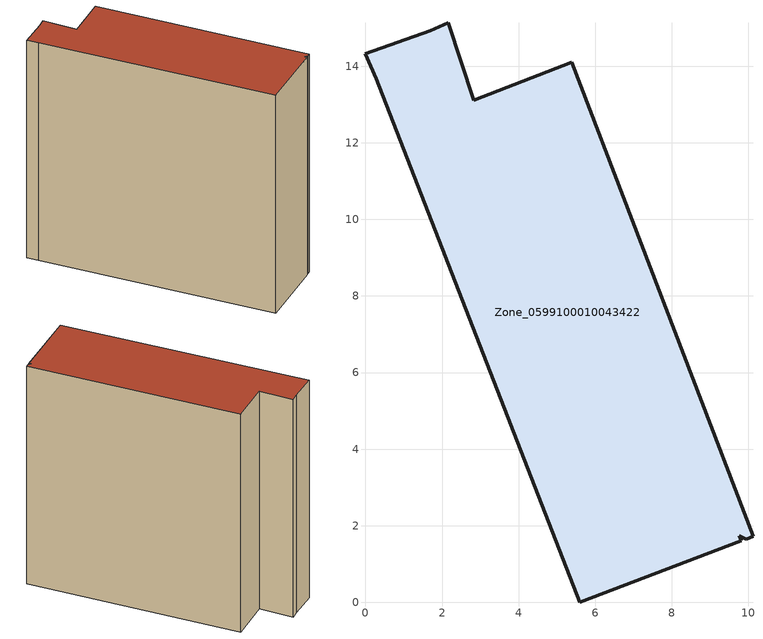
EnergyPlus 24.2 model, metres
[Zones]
Zone_0599100010043422
 floor ground (C_G): 0.28,13.68 0,14.33 1.69,14.93 2.16,15.14 2.83,13.11 5.39,14.1 10.12,1.72 9.94,1.65 9.76,1.74 9.81,1.6 5.59,0 z0
 wall outside (C_F): 0.28,13.68 5.59,0 9.81,1.6 9.76,1.74 9.94,1.65 10.12,1.72 5.39,14.1 2.83,13.11 2.16,15.14 1.69,14.93 0,14.33 0.28,13.68 z0:14.57
 roof outside (C_R): 0,14.33 0.28,13.68 5.59,0 9.81,1.6 9.76,1.74 9.94,1.65 10.12,1.72 5.39,14.1 2.83,13.11 2.16,15.14 1.69,14.93 z14.57
[BUILDING]
Pand.0599100010043422: North Axis=0; Terrain=City; Loads Convergence Tolerance Value=0.04; Temperature Convergence Tolerance Value=0.4; Solar Distribution=FullExterior; Maximum Number of Warmup Days=25; Minimum Number of Warmup Days=1
[Site:Location]
Rotterdam.The.Hague.AP_ZH_NLD Design_Conditions: Latitude=51.96; Longitude=4.45; Time Zone=1; Elevation=-4.5
[SITE:GROUNDTEMPERATURE:BUILDINGSURFACE]
18, 18, 18, 18, 18, 18, 18, 18, 18, 18, 18, 18
[MATERIAL] Thermal Absorptance=0.9; Solar Absorptance=0.7; Visible Absorptance=0.7
Name | Roughness | Thickness | Conductivity | Density | Specific Heat
G.TI.1946 | MediumSmooth | 0.15 | 1 | 540 | 1210
F.TI.1946 | Rough | 0.3 | 0.857143 | 1920 | 840
R.TI.1946 | MediumRough | 0.2 | 0.1 | 1500 | 1000
[CONSTRUCTION]
C_G: G.TI.1946
C_F: F.TI.1946
C_R: R.TI.1946
[ZONE]
Zone_0599100010043422: Type=1; Multiplier=1; Ceiling Height=Autocalculate; Volume=Autocalculate; Floor Area=autocalculate; Part of Total Floor Area=Yes
[ZONEINFILTRATION:DESIGNFLOWRATE]
Infil_Zone_0599100010043422: Zone or ZoneList or Space or SpaceList=Zone_0599100010043422; Schedule=AlwaysOn; Design Flow Rate Calculation Method=Flow/Area; Flow Rate per Floor Area=0.003; Constant Term Coefficient=1; Temperature Term Coefficient=0; Velocity Term Coefficient=0; Velocity Squared Term Coefficient=0
[HVACTEMPLATE:ZONE:IDEALLOADSAIRSYSTEM]
Zone_0599100010043422: Maximum Heating Supply Air Temperature=50; Minimum Cooling Supply Air Temperature=13; Maximum Heating Supply Air Humidity Ratio=0.0156; Minimum Cooling Supply Air Humidity Ratio=0.0077; Heating Limit=NoLimit; Cooling Limit=NoLimit; Dehumidification Control Type=ConstantSensibleHeatRatio; Cooling Sensible Heat Ratio=0.7; Dehumidification Setpoint=60; Humidification Control Type=None; Humidification Setpoint=30; Outdoor Air Method=None; Outdoor Air Flow Rate per Person=0.00944; Outdoor Air Flow Rate per Zone Floor Area=0; Outdoor Air Flow Rate per Zone=0; Demand Controlled Ventilation Type=None; Outdoor Air Economizer Type=NoEconomizer; Heat Recovery Type=None; Sensible Heat Recovery Effectiveness=0.7; Latent Heat Recovery Effectiveness=0.65
[ZONECONTROL:THERMOSTAT]
ThermostatControl_Zone_0599100010043422: Zone or ZoneList=Zone_0599100010043422; Control Type Schedule=DualSetpointControlType; Control 1=Thermostat_Zone_0599100010043422; Temperature Difference Between Cutout And Setpoint=0
[THERMOSTATSETPOINT:DUALSETPOINT]
Thermostat_Zone_0599100010043422: Heating Setpoint Temperature Schedule=HeatingSetpoint_Zone_0599100010043422; Cooling Setpoint Temperature Schedule=CoolingSetpoint_Zone_0599100010043422
[SCHEDULE:COMPACT]
HeatingSetpoint_Zone_0599100010043422: Through: 12/31, For: AllDays, Until: 24:00, 21
CoolingSetpoint_Zone_0599100010043422: Through: 12/31, For: AllDays, Until: 24:00, 24
DualSetpointControlType: Through: 12/31, For: AllDays, Until: 24:00, 4
AlwaysOn: Through: 12/31, For: AllDays, Until: 24:00, 1
